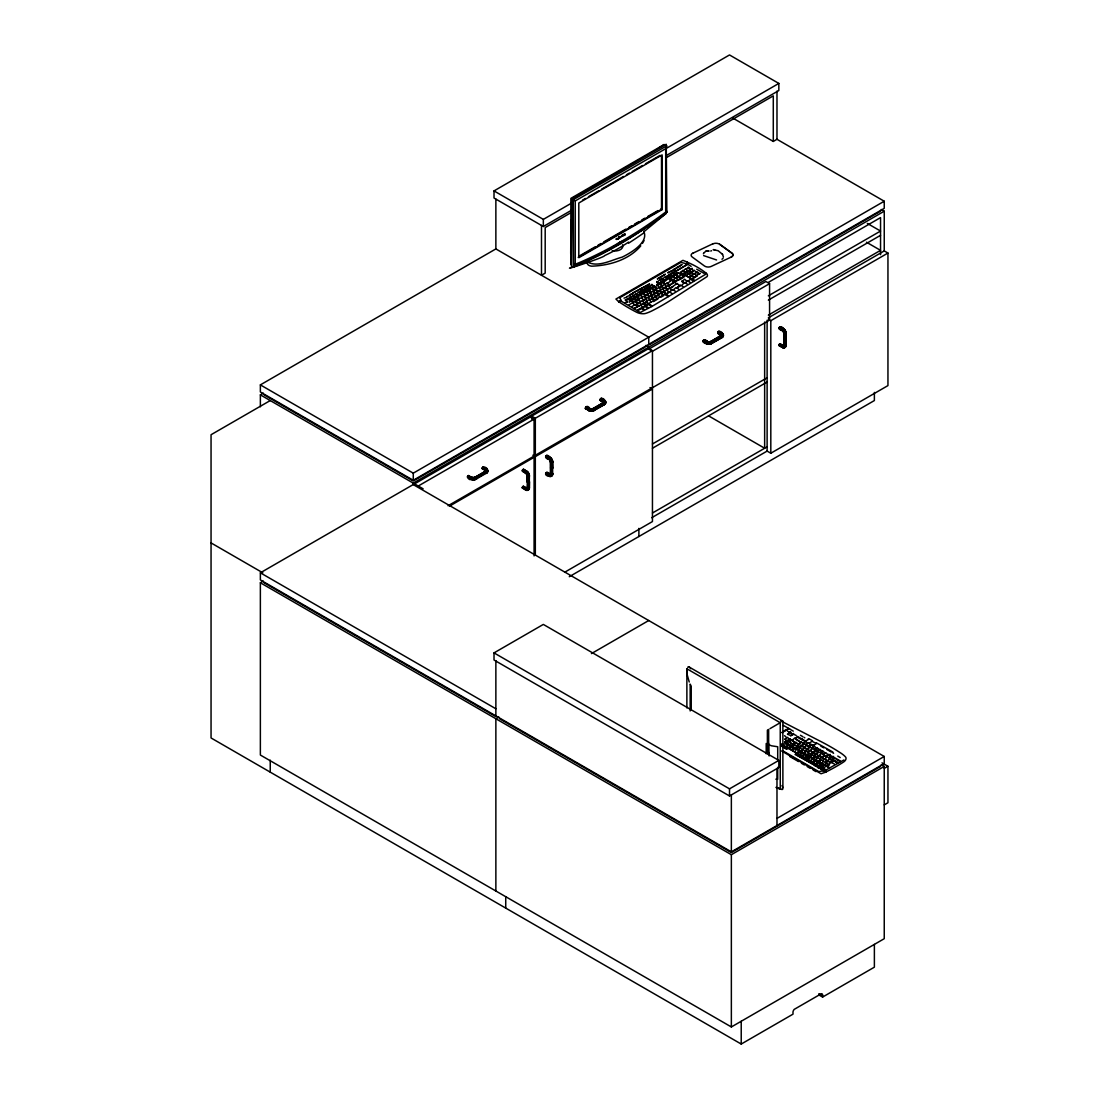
<?xml version="1.0" encoding="UTF-8"?>
<svg xmlns="http://www.w3.org/2000/svg" width="1099" height="1099" viewBox="0 0 1099 1099"><rect width="100%" height="100%" fill="white"/><g stroke="black" fill="none" stroke-linecap="round" stroke-linejoin="round"><path stroke-width="1.5" d="M527.341 481.458L527.232 488.382A3.146 1.813 60 0 1 525.212 489.151L522.313 487.475L522.918 486.486L527.053 488.135A2.693 1.552 60 0 0 528.124 487.722M527.781 481.225L527.63 488.753A3.75 2.171 60 0 1 525.226 489.673M529.306 487.887L529.347 481.499M529.484 481.843L529.388 488.327A4.355 2.514 60 0 1 527.369 489.659M550.64 467.583L550.517 474.507A3.146 1.813 60 0 1 548.497 475.276M552.646 467.624L552.605 474.012A3.833 2.212 60 0 1 552.316 474.603M785.565 338.698L785.483 344.949A3.146 1.813 60 0 1 785.29 345.429M786.046 345.32L786.005 338.932M623.998 298.145L626.897 297.142M627.007 301.772L625.152 299.862M627.763 299.175L630.015 297.046L631.843 298.955L630.002 297.87M629.274 302.28L631.266 300.288L633.436 301.552L633.381 303.132M629.933 295.37L626.952 296.593M632.213 300.563L634.15 298.612L636.307 299.876L636.28 301.442L638.34 300.247M633.546 295.823L635.675 293.749L637.502 295.658L635.675 294.587M634.782 304.986L632.502 302.816L628.93 304.89M634.796 297.238L632.955 295.329L630.702 297.472L632.955 296.167M635.002 298.928L637.035 296.922L639.192 298.186L639.233 299.725M636.5 294.106L638.56 292.087L640.387 293.983M636.857 304.437L639.123 302.294L641.418 304.464M637.379 306.552L635.318 304.519L631.788 306.58M637.942 306.484L633.999 308.352M637.915 297.225L639.989 295.191L642.159 296.455L642.022 298.104M639.81 302.706L641.967 300.618L644.289 302.802M640.621 301.579L638.354 299.423L636.294 300.618L634.137 299.436M640.772 295.549L642.86 293.502L645.044 294.766L645.031 296.345L647.091 295.15M641.115 305.275L643.19 303.242L645.498 304.602L645.498 306.195L648.355 304.533L651.748 306.539L705.64 274.283M642.613 307.102L640.497 305.041L633.999 308.764L622.46 301.909A5.564 3.242 0.4 0 1 621.237 300.769M643.533 299.876L641.28 297.719L639.233 298.901M643.616 293.886L645.608 291.908L647.778 293.172L647.847 294.711M645.608 299.313L647.682 297.28L650.045 299.478M646.542 292.169L648.52 290.191L650.69 291.469L650.787 293.007M647.023 301.827L647.146 300.329L644.811 298.969L642.723 301.002L644.797 299.793M647.957 289.573L646.13 287.677L644.138 289.669L646.13 288.515M648.52 297.609L650.622 295.562L652.998 297.774L650.608 296.387M649.069 304.121L649.083 303.283L665.211 293.873L668.439 295.768M649.33 296.469L647.091 294.326L645.044 295.521M649.454 290.479L651.46 288.474L653.63 289.751L653.63 291.359L655.691 290.15M649.866 300.164L651.941 298.131L654.262 300.315L651.927 298.955M649.907 286.317L651.886 284.339L653.699 286.235L651.872 285.163M651.377 302.005L649.056 299.821L647.036 301.002M652.298 288.817L654.29 286.825L656.488 288.089L656.543 289.655M654.303 294.23L656.433 292.169L658.837 294.408L656.433 292.993M655.183 287.127L657.133 285.163L659.318 287.251M655.966 296.057L653.575 293.831L651.419 295.919L653.575 294.669M657.147 298.64L654.812 296.442L652.806 298.447L654.812 297.266M657.559 281.866L659.606 279.86L661.419 281.742M657.903 291.455L655.691 289.325L653.63 290.521M658.026 285.452L659.963 283.501L662.148 285.603L659.963 284.325M658.548 295.095L660.623 293.048L662.972 295.246M660.046 290.878L662.257 288.762L664.689 291.015M660.032 296.964L657.697 294.766L655.718 296.744L657.697 295.59M660.774 289.765L658.589 287.65L656.556 288.831L654.29 287.65M662.409 286.248L664.304 284.311L666.489 286.427M662.903 289.202L665.046 287.127L667.491 289.408L665.046 287.952M663.233 278.569L665.197 276.605L667.011 278.487M663.562 288.13L661.378 286.028L659.414 287.993L661.364 286.853M663.837 282.058L668.439 278.542L670.61 280.657M664.428 291.647L666.392 289.683L668.741 291.894M665.266 284.586L667.162 282.663L669.332 284.751L667.162 283.487M665.884 287.457L667.862 285.493L670.349 287.759M667.34 289.944L669.236 288.02L671.599 290.218M668.123 282.924L671.53 280.121L673.673 282.209M669.318 292.293L672.547 289.587L675.665 291.414M670.445 278.102C675.322 287.704 695.887 267.263 675.816 281.44M670.569 278.116L672.767 276.028L674.978 278.157L672.753 276.852M671.255 276.014L669.456 274.132L667.464 276.11L669.456 274.956M673.11 290.067L676.022 287.553L678.605 289.078M673.481 279.833L675.693 277.717L677.808 279.792M673.591 276.371L675.679 274.352L677.891 276.481M674.085 274.365L672.3 272.483L670.28 274.475L672.286 273.308M675.473 271.494L687.837 263.952M676.476 274.709L678.481 272.731L680.693 274.86M676.668 268.307L673.495 269.64L676.091 268.129M676.778 284.05L674.264 281.742L668.783 285.767L674.264 282.567M676.998 272.676L675.212 270.794L673.192 272.786L675.198 271.618M679.374 276.426L681.38 274.434L683.496 276.508M679.512 285.616L677.135 283.405L670.156 288.295L672.945 286.674M679.58 266.617L676.599 267.84M680.707 272.373L682.864 270.299L684.65 272.181L682.864 271.123M682.081 281.523L684.65 279.187L686.889 281.317M682.218 284.751L684.636 282.525L687.273 284.078M683.496 270.752L685.515 268.747L687.795 270.766M685.075 283.089L687.507 280.849L690.158 282.402M686.106 275.588L688.359 273.459L690.983 275.835M686.243 269.118L688.414 267.043L690.557 269.131L688.4 267.868M687.823 274.049L685.68 271.948L683.523 274.022L685.68 272.786M688.125 281.317L690.323 279.201L692.988 280.767M689.004 277.278L691.505 274.997L693.909 277.236L691.505 275.822M692.068 269.021L692.068 268.197M692.054 272.154L694.046 270.175L696.67 272.552M692.274 275.368L694.211 273.404L696.629 275.643M690.735 668.741A9.08 7.418 60.4 0 0 690.447 668.343L689.361 667.12M693.304 270.739L691.147 268.651L689.073 270.684L691.147 269.475M694.994 273.775L697.082 271.728L699.5 273.967L697.082 272.566M785.345 739.366L787.475 737.333L789.686 739.448M785.455 730.382L785.455 729.544M786.389 747.018L788.203 745.149L790.154 747.1M786.348 743.144L813.219 758.708M786.554 737.635L784.59 735.657M786.815 743.528L789.013 741.454L793.657 744.943L790.167 742.951M786.87 741.042L784.686 738.94M787.296 745.465L785.332 743.501L783.518 744.531M787.434 734.242L790.703 735.492L793.217 734.063L796.226 735.478M787.434 731.082L789.961 732.525M787.791 734.256L790.002 732.154L792.613 734.475L790.002 732.978M789.494 741.77L791.665 739.723L795.085 742.512L791.651 740.547M790.387 739.036L784.631 742.375M790.607 732.635L790.607 731.797M792.022 750.246L793.849 748.378L795.978 750.438M792.255 740.218L794.783 737.965L800.278 741.976L796.143 739.586M792.516 746.771L794.701 744.71L796.624 746.647M793.025 748.735L790.964 746.729L789.151 748.598L790.964 747.567M793.505 734.297L793.519 733.459M795.044 754.395L814.702 765.22L795.621 754.23M795.085 738.597L797.448 736.412L804.509 740.451L804.495 741.276M798.272 750.054L800.443 747.979L802.421 749.944M800.731 753.158L798.739 751.18L796.912 753.062L798.739 752.018M800.855 745.795L798.946 743.872L796.761 745.946L798.946 744.696M801.144 751.702L803.314 749.614L805.347 751.62M802.229 739.27L802.229 738.432M802.531 749.243L804.743 747.169L806.79 749.175L804.729 748.007M802.71 756.373L804.537 754.505L806.542 756.483M803.19 743.652L801.212 741.674L798.739 743.913L801.198 742.512M803.603 754.807L801.597 752.815L799.77 754.697L801.597 753.653M804.028 753.337L806.199 751.263L808.232 752.417M804.413 747.155L806.858 744.943L809.07 747.059L806.858 745.768M805.732 741.276L808.864 738.665L812.092 740.534M805.952 744.792L808.314 742.622L810.293 744.6M806.996 755.027L809.18 752.966L811.172 754.106M807.339 742.91L805.43 740.973L803.081 743.158L805.43 741.811M808.218 753.255L808.342 751.743L810.554 750.48L812.601 752.485M809.359 743.336L812.518 740.726M809.716 750.837L807.655 748.831L805.443 750.919L807.655 749.655M810.32 760.742L812.147 758.873L814.222 760.893M810.32 750.521L812.724 748.323L814.854 750.383M811.969 748.721L809.867 746.674L807.435 748.886L809.867 747.512M813.164 744.682L813.164 745.507L816.392 743.68M814.125 756.634L814.112 755.054L816.351 753.777L818.425 755.796M814.661 765.687L817.642 766.91L815.238 765.522M815.637 759.959L817.807 757.898L819.909 759.093M816.241 747.993L814.139 745.96L811.79 748.131L814.139 746.798M817.189 762.596L815.06 760.535L813.219 762.404L815.06 761.373M819.167 755.576L821.516 753.392L823.604 754.601M819.895 759.917L819.978 758.406L822.244 757.129L824.291 759.134L822.231 757.967M820.06 764.231L817.793 762.102L815.953 763.984L817.793 762.94M820.678 753.749L820.596 752.307L822.917 750.988L825.006 753.007M820.692 769.149L823.962 770.372M821.571 763.324L823.728 761.277L825.679 763.214M822.079 757.225L824.401 755.068L826.503 756.277M822.835 761.593L822.917 760.096L825.198 758.805L827.272 760.824L825.184 759.643M823.027 765.934L820.774 763.805L818.92 765.687L820.761 764.643M823.604 755.439L823.522 753.969L825.844 752.65L827.877 754.656M824.484 764.986L826.64 762.926L828.646 764.918L826.64 763.764M824.964 758.873L827.259 756.716L829.443 757.98M827.396 766.649L829.553 764.588M827.835 760.508L830.143 758.379L832.41 759.684L834.663 758.544M828.811 764.313L831.105 762.17L834.718 764.231M829.443 758.805L829.457 757.362L831.764 756.043L833.853 758.076M830.212 755.247L830.212 754.409M831.696 762.706L833.756 760.7L837.314 762.761M833.619 757.184L833.619 756.359M475.606 479.466A4.355 2.514 0 0 1 471.43 479.549C467.391 480.771 466.677 473.861 468.957 476.32M527.3 476.485L527.286 475.29A2.349 1.36 60 0 0 526.187 473.312L522.533 471.306L522.492 470.001L526.627 471.883A4.616 2.665 60 0 1 528.77 475.757L528.77 488.945A4.616 2.665 60 0 1 526.627 490.36L522.313 487.475M549.143 476.21C543.153 476.114 546.272 469.3 549.857 474.095A2.377 1.374 60 0 0 551.025 473.449L551.08 472.955M547.178 473.257L547 472.433M586.729 406.85C584.338 413.114 585.286 401.836 590.163 408.732A2.638 1.525 0 0 0 592.691 408.677L593.597 408.388M711.218 343.781A4.355 2.514 0 0 1 707.028 343.863C700.242 343.067 703.868 336.692 707.935 341.981A2.349 1.36 0 0 0 710.188 341.94L721.507 335.332A3.146 1.813 0 0 0 721.164 333.203M704.569 340.14L703.168 341.803M784.04 334L783.93 332.805A2.377 1.374 60 0 0 782.831 330.799C776.045 329.755 780.235 323.601 784.095 329.068A4.286 2.473 60 0 1 786.087 332.681L786.183 333.56M624.273 234.637L625.097 233.757L624.424 234.238M666.846 212.299L666.255 144.257L572.098 198.685L571.617 266.246M777.364 787.859L780.249 789.041L780.249 722.689L770.001 728.637M658.328 148.351L664.208 144.491L570.862 198.37L570.848 264.749L570.903 260.106M573.568 266.315L573.252 199.688L666.873 145.796L666.351 147.348A9.08 7.418 -60.4 0 1 665.706 148.695L665.706 212.052L659.895 216.338A444.23 256.479 -60 0 1 581.028 261.864L575.23 264.282A7.995 6.512 -53.6 0 1 574.406 265.409L573.609 266.301L580.519 263.417A446.249 257.647 -60 0 0 612.184 247.907L620.468 241.972L626.911 239.417M689.238 682.012L686.944 673.879L686.889 668.783L780.208 722.689M687.658 667.258L688.606 666.708L782.859 721.164L782.886 788.574A1.552 0.893 60 0 1 781.952 789.288M654.248 285.836L643.437 292.65L640.813 291.482L639.014 292.513L640.813 291.07L643.437 292.238L654.207 286.015M621.581 236.395L622.322 235.076L621.553 236.367M527.341 487.063L527.094 487.942A2.638 1.525 60 0 1 525.871 488.753L522.533 486.926M527.781 486.83L527.726 487.324A2.377 1.374 60 0 1 526.627 488.052L526.187 487.901M528.276 488.19L528.193 488.959A4.286 2.473 60 0 1 526.187 490.278M529.347 487.187L529.21 488.725A4.63 2.679 60 0 1 527.053 490.127L526.27 489.852M550.64 473.188L550.393 474.067A2.638 1.525 60 0 1 549.17 474.878L545.832 473.051M551.574 474.315L551.478 475.084A4.286 2.473 60 0 1 549.486 476.403M552.646 473.312L552.509 474.85A4.63 2.679 60 0 1 550.352 476.252L545.599 473.6M552.783 473.669L552.687 474.452A4.355 2.514 60 0 1 550.668 475.785L549.926 475.524M783.985 344.578L783.958 345.924A3.242 1.868 60 0 1 781.897 346.707L778.985 345.031L779.548 344.014L783.477 345.718M786.005 344.605L785.95 346.144A4.616 2.665 60 0 1 783.807 347.545L778.985 345.031M619.08 237.796L618.888 237.054L619.108 237.81L619.259 236.848L620.839 236.56M686.875 668.893L686.875 707.907M627.57 302.074L627.68 301.085L625.056 303.118M618.325 238.813C616.965 237.192 616.621 240.104 618.751 238.565L619.438 237.068M782.68 787.571L782.392 786.403A7.995 6.512 53.6 0 0 781.98 785.579M570.903 219.869L570.711 253.471L570.903 252.399M616.91 239.431L615.907 239.239L616.539 238.442M483.148 468.751C479.823 467.831 486.5 465.372 487.31 469.52A4.616 2.665 0 0 1 487.159 472.075L475.743 478.669A4.616 2.665 0 0 1 471.306 478.752L467.391 476.664M522.849 469.52L523.88 469.561L522.918 471.32M550.585 462.61L550.393 461.69A2.638 1.525 60 0 0 549.17 459.464C543.263 458.832 546.217 452.184 550.118 457.376A3.833 2.212 60 0 1 552.563 461.14L552.783 462.267M547 456.717L546.945 455.398M602.788 403.635L603.2 403.333A2.377 1.374 0 0 0 603.269 402.014C596.867 400.929 602.018 395.365 604.972 400.544A4.286 2.473 0 0 1 604.848 402.921L604.216 403.388M601.414 398.319L600.301 400.352M721.123 336.802A2.693 1.552 0 0 0 721.205 335.305C714.405 333.725 719.666 328.34 722.908 333.835A4.616 2.665 0 0 1 722.771 336.39L711.341 342.984A4.616 2.665 0 0 1 706.904 343.067L702.989 340.978M620.124 243.428L612.294 247.701M823.962 770.729A5.564 3.187 0.4 0 0 825.912 770.042L843.922 759.972M642.434 243.415L644.041 240.585M703.387 253.773L704.033 252.797M624.259 234.046L625.001 234.87M640.772 245.874C628.862 259.9 609.547 265.518 591.702 266.178C589.888 265.985 587.47 265.23 587.196 263.128M721.988 259.282L723.156 258.059M633.999 308.764L640.195 312.487L651.748 306.539M624.864 235.007L623.985 235.2M666.64 212.588L658.96 218.206A447.609 258.43 -60 0 1 635.153 234.375L627.199 239.307M644.193 231.491L666.145 213.398L659.194 218.536A447.829 258.553 -60 0 1 579.695 264.433L572.593 267.291M704.322 252.495L705.421 251.657M484.81 471.787L485.909 471.018A3.146 1.813 0 0 0 485.552 468.888L482.653 467.226M486.266 472.034L486.884 471.567A4.286 2.473 0 0 0 487.022 469.191M485.923 473.463L487.187 472.57A4.63 2.679 0 0 0 487.338 470.001L486.706 469.465M486.308 473.394L486.939 472.927A4.355 2.514 0 0 0 487.448 471.1M602.774 403.141L603.859 402.371A3.146 1.813 0 0 0 603.516 400.242L600.617 398.58M603.035 404.171L603.475 403.841A2.693 1.552 0 0 0 603.557 402.344L600.068 400.077M603.433 404.611L603.942 404.24A3.242 1.868 0 0 0 604.258 403.8M603.887 404.817L605.137 403.924A4.63 2.679 0 0 0 605.288 401.355M720.422 336.102L720.82 335.799A2.349 1.36 0 0 0 720.903 334.494L717.702 332.557M720.436 336.596L720.848 336.294A2.377 1.374 0 0 0 720.917 334.975L717.716 333.038M721.864 336.349L722.496 335.882A4.286 2.473 0 0 0 722.62 333.505M721.535 337.778L722.785 336.885A4.63 2.679 0 0 0 722.936 334.316L718.265 331.541M620.166 237.068L620.289 237.027M620.468 237.549L621.031 236.793M546.629 457.184L545.832 457.431M619.287 242.687L620.468 241.972M782.007 732.346L788.629 728.362M782.007 732.758L788.629 728.774M571.617 266.246A1.552 0.893 -60 0 0 572.552 266.975L579.503 264.076A447.609 258.43 -60 0 0 603.296 252.756L628.065 238.73A446.249 257.647 -60 0 0 659.73 217.684M782.831 721.219L781.98 721.686M573.513 199.922L575.23 200.925L575.23 264.282L573.994 263.568M637.489 310.055L641.418 307.775L644.385 309.52M645.511 305.371L648.355 303.709L646.143 301.524L644.083 303.544L646.143 302.349L651.762 305.714M697.357 275.093L692.246 278.899L697.357 275.918M698.057 274.681L700.283 273.376M637.489 310.88L641.404 308.599L644.371 310.344M653.479 301.552L657.875 298.983M660.801 297.266L663.741 295.549M668.961 292.499L665.747 294.381L668.961 291.675L672.107 293.529M633.381 302.307L635.456 301.099L637.722 303.269L635.442 301.923M642.036 297.28L644.179 296.029L646.432 298.172L644.179 296.854M647.861 293.886L649.949 292.664L652.188 294.807L649.949 293.502M650.8 292.183L652.833 291.001L655.045 293.131L652.82 291.826M657.436 278.775L662.903 275.602M663.301 275.382L665.266 274.242M676.599 267.675L679.003 266.288M679.539 265.972L681.847 264.639M657.436 278.94L662.903 275.78M663.301 275.547L665.266 274.407M679.539 266.137L681.833 264.804M571.48 210.252L543.332 226.504L494.014 198.026L494.014 190.91L729.516 54.95L778.834 83.428L778.834 90.544L666.269 155.536M494.014 190.91L543.332 219.388L571.48 203.136M575.23 200.925L665.706 148.695M666.269 148.406L778.834 83.428M732.799 118.074L773.284 141.441L776.979 139.298L884.242 201.227L884.242 208.357L413.265 480.277L260.367 392L260.367 384.884L495.869 248.923L648.753 337.201L648.753 344.317M582.566 200.128L585.492 198.438M588.418 196.748L598.653 190.841M601.579 189.152L623.504 176.486M626.43 174.796L629.356 173.106M632.282 171.43L642.517 165.509M645.429 163.82L660.059 155.385M570.285 213.082L545.186 227.575L545.186 273.129L541.491 275.258L541.491 225.432M666.983 157.253L773.284 95.874L773.284 141.441M260.367 406.795L260.367 394.857L263.334 393.14M270.244 400.558L211.049 434.723L211.049 737.965L741.221 1044.05L793.011 1014.157L793.011 1012.921A3.077 1.772 -60 0 1 794.234 1009.363L821.365 993.702A3.077 1.772 -60 0 1 822.601 995.831L822.601 997.068L818.892 994.938L818.892 993.702L822.601 995.831M579.022 256.163L595.109 246.877M598.035 245.187L600.961 243.497M603.887 241.807L625.812 229.155M628.738 227.466L631.664 225.776M634.59 224.086L638.972 221.558M641.898 219.869L644.825 218.179M647.737 216.489L657.971 210.582M578.184 257.358L661.516 209.25L661.516 156.25M662.134 209.607L578.802 257.716L578.802 203.013L662.134 154.89L662.134 209.607L660.897 208.892M618.929 237.082L618.449 238.744M623.353 234.472L623.751 235.681L622.913 235.365C621.938 237.59 623.71 233.222 623.353 235.241M619.438 238.126L619.74 236.56M621.017 300.329L620.935 300.109A22.145 12.9 0.4 0 0 619.589 297.802L680.666 262.537A14.768 8.6 0.4 0 1 684.691 263.334L685.446 263.568A5.935 3.462 0.4 0 1 687.74 264.213L691.134 266.343M619.149 301.964L620.77 300.37L618.586 301.634L619.438 302.156A179.92 104.776 0.4 0 0 636.678 312.281A9.946 5.797 0.4 0 0 641.885 313.682L642.791 313.723A5.742 3.338 0.4 0 0 646.006 313.297A34.976 20.373 0.4 0 0 651.734 310.976A228.88 133.295 0.4 0 0 673.289 298.53L707.069 276.605A5.042 2.926 0.4 0 0 707.33 274.832A4.602 2.679 0.4 0 0 706.259 273.253L706.039 273.115M627.392 299.23L625.592 300.261L627.392 298.818L630.496 300.013L641.143 293.351L629.48 300.453M676.847 270.697L688.056 264.227M656.886 284.449L667.67 278.226L656.886 284.861M669.236 277.731C686.93 265.175 672.066 280.52 666.722 276.137L665.637 277.168L666.722 276.55L668.728 277.731M680.377 285.85L676.764 287.938L680.391 285.026L682.974 286.551M260.367 384.884L413.265 473.161L884.242 201.227M645.058 347.16L413.265 480.991L264.076 394.857M648.753 345.017L880.546 211.2M768.352 317.831L884.242 250.915L884.242 211.2L413.265 483.12L413.265 484.618L884.242 756.469L884.242 763.585L731.357 851.849L260.367 579.929L260.367 572.813L413.265 484.549M414.735 483.766L530.391 417.002L534.087 419.131L534.087 456.085L448.09 505.732M531.628 419.049L531.628 416.136L648.753 348.507L652.449 350.65L652.449 521.558L564.968 572.071M645.786 345.443L648.753 347.16L648.753 349.139L765.879 281.509L769.575 283.652L769.575 320.125L535.323 455.288L535.323 418.266L652.449 350.65M768.352 282.388L880.546 217.602L880.546 254.625M418.444 485.909L534.087 419.131M769.575 283.652L652.449 351.282L648.753 349.139M881.288 764.725L884.242 766.429L884.242 938.697L731.357 1026.961L260.367 755.04L260.367 582.772L263.348 581.069M768.352 295.837L880.546 231.051L867.331 223.427M768.352 300.109L880.546 235.323M593.254 408.43L602.98 402.811M603.365 402.742L592.553 408.979A2.349 1.36 0 0 1 590.287 409.02L586.371 406.795M475.304 477.076L485.03 471.457M485.401 471.389L474.589 477.625M597.938 406.438L592.553 409.474M710.902 341.391L721.068 335.442A2.638 1.525 0 0 0 721.15 333.986L717.908 332.008M481.431 474.933L485.071 472.831M594.051 410.504L604.903 404.281A4.355 2.514 0 0 0 605.041 401.863M476.087 479.15L486.514 473.078A3.833 2.212 0 0 0 487.036 471.979M711.699 343.451L722.125 337.379A3.833 2.212 0 0 0 722.483 336.844M721.906 337.709L710.957 343.795A3.833 2.212 0 0 1 706.465 343.547L702.975 341.473M768.352 315.125L880.546 250.352L866.452 242.22M449.573 506.103L534.087 457.321L534.087 555.902M532.85 455.206L535.323 456.635L652.449 389.019L649.99 387.59M768.352 319.246L770.811 320.674L887.951 253.045L887.951 385.598L770.811 453.228L767.116 451.085L651.707 517.711M652.449 443.982L767.116 377.781M652.449 448.241L767.116 382.04M652.449 513.013L767.116 446.826M569.282 576.7L874.378 400.544L874.378 392.412M494.014 652.888L543.332 624.424L778.834 760.384L778.834 767.5L729.516 795.978L494.014 660.004L494.014 652.888L729.516 788.848L778.834 760.384M591.441 653.589L648.753 620.509M498.836 717.029L495.869 718.732L495.869 891.001M768.558 743.254L767.418 743.899L767.418 753.598L769.135 752.609L769.135 755.961M768.325 743.116L768.325 752.801L769.135 752.609M782.035 789.535L776.828 787.681M776.979 818.398L884.242 756.469M880.546 766.429L731.357 852.563L499.564 718.732M260.367 582.772L731.357 854.692L884.242 766.429M884.242 768.407L887.951 766.278L887.951 802.751L884.242 804.88M822.601 997.068L874.378 967.175L874.378 944.398M818.549 752.527L816.2 753.873L818.563 751.689L820.678 752.911M799.715 747.636L801.899 746.386L803.877 747.512L803.891 746.688L801.913 745.562L799.729 746.798L799.536 748.295L797.572 747.183L795.401 748.419L797.572 746.345L799.536 747.471M811.227 754.23L813.452 752.966L815.568 754.175L815.582 753.337L813.466 752.128L811.241 753.406L811.172 754.931L809.166 753.79M823.81 767.651L825.651 766.607M790.689 735.904L793.203 734.475M790.305 738.899L784.631 741.949M804.056 744.147L801.597 745.548L804.056 743.322L806.199 744.559M812.12 755.48L809.949 756.716L812.12 754.642L814.139 755.796M814.112 755.878L816.351 754.615M820.596 753.145L822.917 751.826M817.038 757.568L819.291 756.291L821.461 757.527L821.475 756.689L819.304 755.453L817.052 756.73L817.01 758.269L814.881 757.06L812.724 758.296L814.881 756.222L817.01 757.431M820.802 760.439L818.645 761.662L820.802 759.601L822.835 760.755M829.443 758.186L831.751 756.881M546.574 474.246L545.791 474.425M825.637 772.171L821.063 773.751L781.65 751.015M692.892 253.21L712.949 243.744M712.949 243.854A4.753 2.761 0.4 0 1 719.625 244.294L731.92 253.196A4.753 2.761 0.4 0 1 731.22 257.084L711.177 266.439A4.753 2.761 0.4 0 1 704.486 265.999L692.191 256.987A4.753 2.761 0.4 0 1 692.892 253.1M711.232 341.349L710.339 341.638A2.638 1.525 0 0 1 707.811 341.693L704.019 339.756M711.63 341.583L710.902 341.913A3.75 2.171 0 0 1 706.533 341.679M710.201 342.435L722.029 335.497A3.75 2.171 0 0 0 721.631 332.97M711.987 342.05L711.177 342.407A4.286 2.473 0 0 1 707.055 342.49L703.209 340.429M712.221 343.108L711.355 343.492A4.63 2.679 0 0 1 706.904 343.575L705.97 343.204M594.339 409.089L593.529 409.446A4.286 2.473 0 0 1 589.407 409.529L585.561 407.468M594.38 410.463L593.309 410.834A3.833 2.212 0 0 1 588.83 410.586L585.327 408.512M475.633 477.035L474.741 477.323A2.638 1.525 0 0 1 472.199 477.378L471.636 477.158M476.389 477.735L475.579 478.092A4.286 2.473 0 0 1 471.457 478.175L467.611 476.114M475.688 478.903L475.043 479.191A3.242 1.868 0 0 1 474.301 479.384M476.609 478.793L475.757 479.178A4.63 2.679 0 0 1 471.292 479.26L470.358 478.889M476.43 479.109L475.345 479.48A3.833 2.212 0 0 1 470.867 479.246L467.363 477.172M711.602 250.723L710.737 251.012M579.544 264.406C546.67 275.945 604.986 257.551 604.546 255.627A265.903 211.97 78.6 0 0 628.573 242.11M823.22 770.852L822.849 770.894A22.145 12.68 0.4 0 0 818.879 771.635L782.529 750.658M780.249 788.986L775.935 787.392M807.724 739.49L808.85 739.503M717.949 333.313L719.062 331.28M775.867 779.191L777.707 779.301L777.707 767.322M779.191 328.752L780.386 326.774M522.492 488.299L523.701 486.308M612.17 250.737C616.031 251.644 622.776 250.49 623.023 245.654L622.529 244.761M713.224 249.583L718.224 250.778L722.579 254.377M713.663 249.665L714.68 249.871M716.562 259.968L703.648 255.614M666.667 212.437L665.706 212.052M783.367 346.789L784.095 347.05A4.286 2.473 60 0 0 786.087 345.745M549.473 474.026L550.352 474.26M548.758 476.142L549.926 476.485A4.616 2.665 60 0 0 552.069 475.07L552.069 461.882A4.616 2.665 60 0 0 549.926 458.008L549.143 457.376M840.199 757.568L837.754 756.071M588.336 409.748L589.27 410.106A4.616 2.665 0 0 0 593.694 410.023L605.123 403.429A4.616 2.665 0 0 0 605.261 400.874M588.322 410.243L589.256 410.614A4.63 2.679 0 0 0 593.707 410.531L604.477 404.432A3.833 2.212 0 0 0 604.835 403.882M588.501 410.559L589.38 410.902A4.355 2.514 0 0 0 593.57 410.82M471.801 477.969L472.323 478.161A2.377 1.374 0 0 0 474.054 478.257M471.595 478.518L472.172 478.752A2.693 1.552 0 0 0 472.804 478.876M766.195 753.777L766.195 743.501L771.416 745.781L777.707 746.757L777.707 760.467M812.504 741.55L815.98 743.281M696.697 269.228L704.212 273.445M687.205 262.057L682.946 260.339L615.921 299.052L618.723 301.73M694.238 280.149L680.185 272.36L694.225 280.561M816.392 742.842L832.836 752.018M820.871 746.18L823.865 747.856M826.846 749.518L831.325 752.018M838.18 762.747L833.372 760.013L830.597 761.58L833.372 760.426L838.166 763.173M840.474 761.03L834.677 757.706L832.561 758.914L832.41 760.522L830.13 759.217M797.448 737.237L803.094 740.465M820.005 750.164L822.038 751.318L820.019 749.326L817.683 750.644L817.752 752.059L815.582 750.809L813.205 752.169L815.582 749.971L817.752 751.221M828.77 755.178L830.844 756.359L828.783 754.34L826.462 755.659L826.503 757.115L824.401 755.906M836.119 759.368L840.474 761.868M786.458 743.006L829.58 767.638M816.2 760.412L829.566 768.064M781.581 745.987L787.063 749.312L781.581 746.152M881.274 209.483L884.242 211.2M884.242 250.915L887.951 253.045M665.912 213.069L665.912 213.069A1.552 0.893 -60 0 0 666.282 212.711M780.029 326.719L783.532 328.793A3.75 2.171 60 0 1 785.922 332.461L786.046 333.89M779.603 326.939L783.477 329.26M779.232 327.392L782.941 329.7A4.355 2.514 60 0 1 784.974 333.368L784.974 346.446A4.355 2.514 60 0 1 782.941 347.779M778.999 327.928L781.952 329.631A3.833 2.212 60 0 1 784.398 333.395L784.398 346.267A3.833 2.212 60 0 1 781.952 347.215M778.985 328.436L782.392 330.456M779.974 343.74L783.683 345.581A2.638 1.525 60 0 0 784.109 345.594M779.548 344.014L782.831 345.814A2.377 1.374 60 0 0 783.93 345.086M779.191 344.482L782.543 346.309A2.693 1.552 60 0 0 783.793 345.484L783.985 333.368M778.999 345.512L782.612 347.531M779.232 345.8L783.381 347.82A4.63 2.679 60 0 0 785.538 346.405L785.565 333.052A4.63 2.679 60 0 0 783.381 329.302L782.612 328.67M718.691 331.266L722.29 333.299M703.594 339.989L707.399 342.284M708.525 415.834L764.643 448.241L764.643 322.062M601.043 398.305L604.642 400.338M601.661 399.088L604.656 400.819M600.26 399.047L603.502 401.025A2.638 1.525 0 0 1 603.42 402.481M600.054 399.596L603.255 401.533A2.349 1.36 0 0 1 603.172 402.838M585.946 407.028L589.751 409.323M585.341 408.017L589.215 410.339M531.628 416.136L535.323 418.266M546.574 455.384L550.352 457.747A4.63 2.679 60 0 1 552.509 461.649L552.605 468.298M546.148 455.645L550.091 457.843A3.242 1.868 60 0 1 552.165 461.017M545.791 456.126L549.486 458.42A4.286 2.473 60 0 1 551.478 462.033L551.574 462.913M545.585 456.676L548.525 458.365A3.75 2.171 60 0 1 550.915 462.047L550.997 468.504M545.599 457.157L549.486 459.437A2.349 1.36 60 0 1 550.572 461.415L550.585 468.256M546.629 472.378L550.091 474.438M546.203 472.611L549.486 474.397A2.349 1.36 60 0 0 550.572 473.683L550.462 462.294M545.585 474.095L548.525 475.798A3.75 2.171 60 0 0 550.915 474.878L551.025 461.168A2.377 1.374 60 0 0 550.613 460.096M523.66 469.273L527.369 471.581A4.355 2.514 60 0 1 529.388 475.249L529.484 476.142M523.275 469.259L526.819 471.251A3.833 2.212 60 0 1 529.265 475.015L529.306 476.458M523.893 470.042L526.806 471.718A3.242 1.868 60 0 1 528.88 474.892L528.949 475.606M522.492 470.001L526.187 472.295A4.286 2.473 60 0 1 528.193 475.908L528.276 476.787M522.3 470.551L526.187 472.694M522.313 471.031L525.871 473.339A2.638 1.525 60 0 1 527.094 475.565M523.344 486.253L526.806 488.313A3.242 1.868 60 0 0 527.369 488.506M522.918 486.486L526.187 488.272A2.349 1.36 60 0 0 527.286 487.558M522.3 487.97L525.844 490.085M483.079 466.951L486.678 468.985M482.296 467.693L485.552 469.671A2.638 1.525 0 0 1 485.456 471.128M482.104 468.243L486.088 470.454M482.118 468.724L485.621 470.688A3.242 1.868 0 0 1 486.349 471.526M468.408 475.441L472.336 477.667A2.349 1.36 0 0 0 474.054 477.763M467.982 475.675L470.922 477.364A3.75 2.171 0 0 0 475.304 477.598L486.431 471.183A3.75 2.171 0 0 0 486.019 468.655M260.367 394.857L423.129 488.821M882.016 762.857L887.951 766.278M832.822 752.856L833.619 753.31M790.195 729.269L783.353 725.409M790.428 729.502L793.258 731.123M800.443 735.272L802.847 736.673M804.056 737.36L804.811 737.8M781.403 744.16L825.912 769.85M781.403 744.339L825.912 770.042M826.05 771.924L823.288 770.99L826.352 771.773A179.92 102.963 0.4 0 0 843.606 761.992A9.946 5.687 0.4 0 0 845.955 759.024L846.024 758.502A5.742 3.283 0.4 0 0 845.268 756.661A34.976 20.016 0.4 0 0 841.23 753.351A228.88 130.987 0.4 0 0 819.675 740.918L781.732 721.384A5.042 2.885 0.4 0 0 780.743 721.219M789.783 756.51L798.506 761.552M801.418 763.228L804.331 764.918M807.229 766.594L810.142 768.27M813.054 769.946L815.953 771.622M211.049 542.92L262.84 572.826M260.367 572.813L495.869 708.773M264.076 582.772L495.869 716.603M687.04 261.974L687.919 262.482A82.054 47.793 0.4 0 1 704.83 272.154L706.121 273.17M670.514 278.322L674.498 280.657M656.749 281.523L658.562 283.405L656.735 282.347M665.197 294.697L668.439 296.593M648.52 291.029L650.69 292.307M637.035 297.747L639.192 299.01M643.19 304.066L645.498 305.426M648.122 307.514L644.989 305.687L641.775 308.379L644.976 306.511L648.108 308.352M631.266 301.112L633.422 302.39M639.316 305.92L636.541 304.286L635.717 304.766L639.316 306.333M781.939 720.587L782.886 722.249M643.712 231.257C649.221 242.22 630.414 253.155 622.103 257.152C611.745 259.913 598.337 267.607 587.814 262.194M719.625 244.198L731.92 253.1A4.753 2.761 0.4 0 1 731.22 256.987M783.024 328.45L783.807 329.068A4.616 2.665 60 0 1 785.95 332.956M549.926 457.115L550.668 457.706A4.355 2.514 60 0 1 552.687 461.374M526.27 470.99L527.053 471.622A4.63 2.679 60 0 1 529.21 475.524M484.947 469.877L485.291 470.18A2.349 1.36 0 0 1 485.222 471.485M484.961 470.358L485.607 470.99A2.693 1.552 0 0 1 485.785 472.13M618.38 243.016L619.232 244.033M780.345 343.753L780.592 344.523M483.464 466.965L483.697 467.734M722.373 253.993L723.389 256.795M785.634 334.137L785.483 332.351A3.146 1.813 60 0 0 784.027 329.714M528.372 475.524L528.303 474.905A2.693 1.552 60 0 0 528.124 474.287M527.699 476.705L527.63 475.922A3.75 2.171 60 0 0 525.226 472.24M786.005 333.258L786.046 339.605M783.862 339.316L783.793 333.066A2.693 1.552 60 0 0 782.543 330.799M776.979 91.135L776.979 139.298M776.979 768.572L776.979 825.514M770.811 320.674L770.811 453.228M768.888 744.394L768.888 752.472M768.654 744.792L768.654 729.434L767.377 730.176L767.377 744.174M767.116 320.235L767.116 451.085M741.221 1021.273L741.221 1044.05M731.357 794.907L731.357 851.849M731.357 854.692L731.357 1026.961M729.516 788.848L729.516 795.978M691.23 710.091L691.23 686.216L690.172 684.128L690.172 710.957M638.89 528.372L638.89 536.504M552.646 461.951L552.783 467.968M543.332 219.388L543.332 226.504M535.323 456.635L535.323 555.201M529.347 475.826L529.306 482.173M527.699 482.379L527.726 475.043A2.377 1.374 60 0 0 527.328 473.971M527.341 475.853L527.3 482.131M527.163 476.169L527.163 481.788M505.732 896.702L505.732 908.09M495.869 199.098L495.869 249.349M495.869 660.623L495.869 715.889M413.265 473.161L413.265 480.277M270.244 760.151L270.244 772.13M666.846 211.269A1.552 0.893 -60 0 1 666.585 212.258M644.248 232.59A408.526 223.262 -59.8 0 1 628.573 243.209M721.906 336.761A3.242 1.868 0 0 1 721.59 337.187M721.232 335.003A3.242 1.868 0 0 1 721.686 335.401M722.689 334.824A4.355 2.514 0 0 1 722.551 337.242M722.551 335.745A3.833 2.212 0 0 1 722.634 336.294M710.641 343.506A3.242 1.868 0 0 1 707.536 343.561M710.6 341.638A3.146 1.813 0 0 1 706.918 341.432M785.922 345.306A3.75 2.171 60 0 1 785.29 346.267M784.191 345.182A2.349 1.36 60 0 1 783.244 345.539M781.897 330.112A3.242 1.868 60 0 1 783.958 333.285M783.628 330.991A2.349 1.36 60 0 1 784.191 332.022M784.109 330.648A2.638 1.525 60 0 1 784.466 331.197M525.212 472.694A3.146 1.813 60 0 1 527.232 475.785M526.627 473.051A2.377 1.374 60 0 1 526.998 473.477M527.053 472.625A2.693 1.552 60 0 1 527.479 473.119M529.017 488.478A3.833 2.212 60 0 1 528.097 489.082M486.431 471.993A3.242 1.868 0 0 1 486.308 472.446M485.318 470.66A2.377 1.374 0 0 1 485.236 471.979M473.504 479.452A3.242 1.868 0 0 1 471.251 478.985M474.768 478.697A2.693 1.552 0 0 1 474.15 478.862M475.002 477.323A3.146 1.813 0 0 1 471.306 477.117M603.983 400.009A3.75 2.171 0 0 1 604.381 402.536L593.268 408.952A3.75 2.171 0 0 1 588.885 408.718M603.585 402.042A3.242 1.868 0 0 1 604.038 402.44M592.993 410.545A3.242 1.868 0 0 1 589.888 410.614M592.952 408.677A3.146 1.813 0 0 1 589.27 408.471M551.149 459.808A2.693 1.552 60 0 1 551.602 461.031M548.497 458.819A3.146 1.813 60 0 1 550.517 461.91M551.149 474.136A2.693 1.552 60 0 1 550.778 474.273M629.892 294.724L633.175 293.502L629.892 294.724M632.708 293.103L649.495 284.05L632.708 293.103M641.294 290.493L641.28 291.317L643.382 290.109L645.209 291.18L643.382 289.284L641.294 290.493M647.05 287.141L647.05 287.979L649.042 286.812L650.869 287.883L649.042 285.987L647.05 287.141M657.175 291.73L657.175 292.554L659.263 291.331L661.68 292.76L659.276 290.507L657.175 291.73M660.417 279.38L660.403 280.218L662.34 279.091L664.153 280.149L662.34 278.267L660.417 279.38M660.897 282.951L660.884 283.789L662.821 282.663L664.991 283.94L662.821 281.825L660.897 282.951M661.516 292.526L661.502 293.364L663.494 292.197L665.857 293.57L663.508 291.372L661.516 292.526M667.876 272.717L673.838 269.942L667.876 272.717M676.613 277.195L676.599 278.02L678.578 276.879L680.707 278.129L678.578 276.055L676.613 277.195M681.792 281.289L684.306 283.171L681.792 281.289M686.477 271.494L686.477 272.318L688.469 271.165L690.625 272.428L688.482 270.34L686.477 271.494M689.183 272.978L689.183 273.802L691.175 272.662L693.812 274.214L691.175 271.838L689.183 272.978M793.89 743.46L793.89 744.298L796.047 743.061L797.97 744.147L796.061 742.223L793.89 743.46M805.471 757.129L805.471 757.967L807.298 756.923L809.4 758.131L807.298 756.098L805.471 757.129M807.847 759.024L809.977 757.815L807.847 759.024M808.878 745.63L808.878 746.468L811.227 745.122L813.246 746.29L811.241 744.298L808.878 745.63M814.757 748.982L814.757 749.82L817.093 748.488L819.098 749.628L817.106 747.65L814.757 748.982M817.711 767.432L820.623 768.613L817.711 767.432M821.269 766.772L823.371 765.591L821.269 766.772M825.844 761.772L825.844 762.61L828.124 761.305L830.198 762.486L828.124 760.481L825.844 761.772M708.814 251.025L705.75 251.245L708.814 251.025"/></g></svg>
